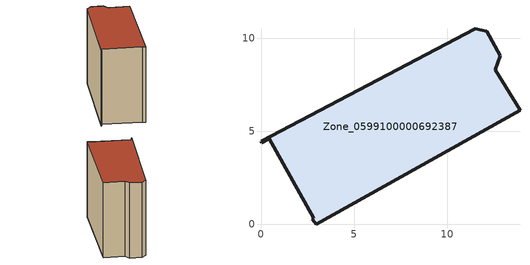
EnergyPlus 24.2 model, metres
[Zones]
Zone_0599100000692387
 floor ground (C_G): 0,4.46 11.48,10.51 12.11,10.35 12.84,9.06 12.57,8.31 13.89,6.12 2.95,0 2.76,0.29 2.83,0.33 0.44,4.61 0.04,4.4 z0
 wall outside (C_F): 2.95,0 13.89,6.12 12.57,8.31 12.84,9.06 12.11,10.35 11.48,10.51 0,4.46 0.04,4.4 0.44,4.61 2.83,0.33 2.76,0.29 2.95,0 z0:9.57
 roof outside (C_R): 11.48,10.51 0,4.46 0.04,4.4 0.44,4.61 2.83,0.33 2.76,0.29 2.95,0 13.89,6.12 12.57,8.31 12.84,9.06 12.11,10.35 z9.57
[BUILDING]
Pand.0599100000692387: North Axis=0; Terrain=City; Loads Convergence Tolerance Value=0.04; Temperature Convergence Tolerance Value=0.4; Solar Distribution=FullExterior; Maximum Number of Warmup Days=25; Minimum Number of Warmup Days=1
[Site:Location]
Rotterdam.The.Hague.AP_ZH_NLD Design_Conditions: Latitude=51.96; Longitude=4.45; Time Zone=1; Elevation=-4.5
[SITE:GROUNDTEMPERATURE:BUILDINGSURFACE]
18, 18, 18, 18, 18, 18, 18, 18, 18, 18, 18, 18
[MATERIAL] Thermal Absorptance=0.9; Solar Absorptance=0.7; Visible Absorptance=0.7
Name | Roughness | Thickness | Conductivity | Density | Specific Heat
G.TI.1946 | MediumSmooth | 0.15 | 1 | 540 | 1210
F.TI.1946 | Rough | 0.3 | 0.857143 | 1920 | 840
R.TI.1946 | MediumRough | 0.2 | 0.1 | 1500 | 1000
[CONSTRUCTION]
C_G: G.TI.1946
C_F: F.TI.1946
C_R: R.TI.1946
[ZONE]
Zone_0599100000692387: Type=1; Multiplier=1; Ceiling Height=Autocalculate; Volume=Autocalculate; Floor Area=autocalculate; Part of Total Floor Area=Yes
[ZONEINFILTRATION:DESIGNFLOWRATE]
Infil_Zone_0599100000692387: Zone or ZoneList or Space or SpaceList=Zone_0599100000692387; Schedule=AlwaysOn; Design Flow Rate Calculation Method=Flow/Area; Flow Rate per Floor Area=0.003; Constant Term Coefficient=1; Temperature Term Coefficient=0; Velocity Term Coefficient=0; Velocity Squared Term Coefficient=0
[HVACTEMPLATE:ZONE:IDEALLOADSAIRSYSTEM]
Zone_0599100000692387: Maximum Heating Supply Air Temperature=50; Minimum Cooling Supply Air Temperature=13; Maximum Heating Supply Air Humidity Ratio=0.0156; Minimum Cooling Supply Air Humidity Ratio=0.0077; Heating Limit=NoLimit; Cooling Limit=NoLimit; Dehumidification Control Type=ConstantSensibleHeatRatio; Cooling Sensible Heat Ratio=0.7; Dehumidification Setpoint=60; Humidification Control Type=None; Humidification Setpoint=30; Outdoor Air Method=None; Outdoor Air Flow Rate per Person=0.00944; Outdoor Air Flow Rate per Zone Floor Area=0; Outdoor Air Flow Rate per Zone=0; Demand Controlled Ventilation Type=None; Outdoor Air Economizer Type=NoEconomizer; Heat Recovery Type=None; Sensible Heat Recovery Effectiveness=0.7; Latent Heat Recovery Effectiveness=0.65
[ZONECONTROL:THERMOSTAT]
ThermostatControl_Zone_0599100000692387: Zone or ZoneList=Zone_0599100000692387; Control Type Schedule=DualSetpointControlType; Control 1=Thermostat_Zone_0599100000692387; Temperature Difference Between Cutout And Setpoint=0
[THERMOSTATSETPOINT:DUALSETPOINT]
Thermostat_Zone_0599100000692387: Heating Setpoint Temperature Schedule=HeatingSetpoint_Zone_0599100000692387; Cooling Setpoint Temperature Schedule=CoolingSetpoint_Zone_0599100000692387
[SCHEDULE:COMPACT]
HeatingSetpoint_Zone_0599100000692387: Through: 12/31, For: AllDays, Until: 24:00, 21
CoolingSetpoint_Zone_0599100000692387: Through: 12/31, For: AllDays, Until: 24:00, 24
DualSetpointControlType: Through: 12/31, For: AllDays, Until: 24:00, 4
AlwaysOn: Through: 12/31, For: AllDays, Until: 24:00, 1
